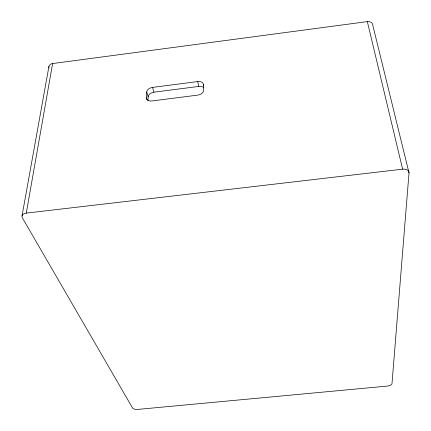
<?xml version="1.0" encoding="UTF-8"?>
<svg xmlns="http://www.w3.org/2000/svg" width="431" height="431" viewBox="0 0 431 431"><rect width="100%" height="100%" fill="white"/><g stroke="black" fill="none" stroke-linecap="round" stroke-linejoin="round"><path stroke-width="0.65" d="M147.962 100.606L148.167 96.733L146.734 91.954A5.759 3.75 -15 0 1 152.547 87.396L197.705 81.567A5.781 3.793 -12.6 0 1 203.443 84.654L203.707 85.866M146.96 99.556L146.421 97.767L146.734 91.954M409.024 172.879L391.989 383.719A4.472 1.934 -7.5 0 1 387.404 386.084L137.796 409.407A4.326 1.843 0.7 0 1 132.576 408.012L22.385 217.844A6.637 3.954 9.4 0 1 26.28 213.108L52.609 63.551L367.331 21.609A5.732 4.477 -21.6 0 1 372.858 25.504L409.024 172.879A6.842 4.348 -14.2 0 0 402.624 169.162L26.28 213.108M48.929 66.466L22.019 215.931M148.167 96.733A5.722 3.744 -15.1 0 1 153.937 92.186L198.793 86.421A5.738 3.787 -12.6 0 1 203.54 87.536M152.547 87.396L153.937 92.186M367.331 21.609L402.624 169.162M197.705 81.567L198.793 86.421M203.443 84.654L203.54 90.451A5.819 3.847 -12.7 0 1 197.829 95.106L151.917 100.962A5.802 3.804 -15.2 0 1 146.421 97.767M48.929 67.699A5.592 4.138 16.2 0 1 52.609 63.551"/></g></svg>
